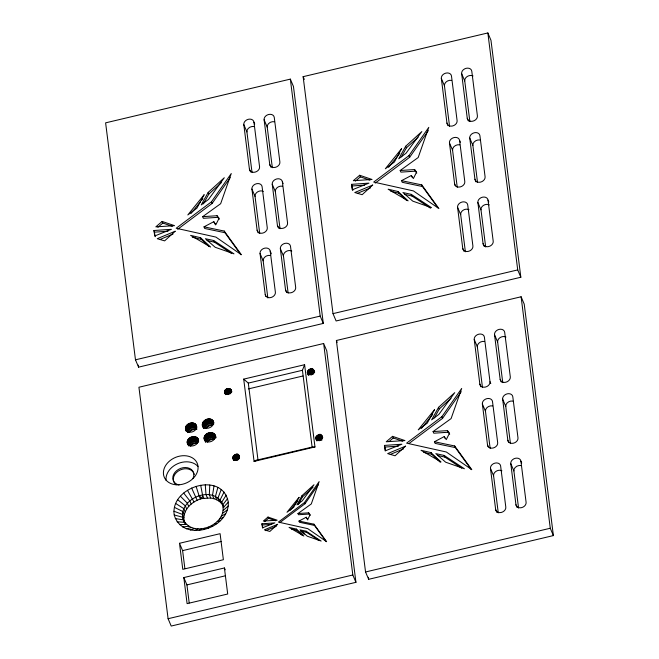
<?xml version="1.0" encoding="UTF-8"?>
<svg xmlns="http://www.w3.org/2000/svg" width="659" height="659" viewBox="0 0 659 659"><rect width="100%" height="100%" fill="white"/><g stroke="black" fill="none" stroke-linecap="round" stroke-linejoin="round"><path stroke-width="0.99" d="M231.062 389.988C232.248 393.53 225.93 396.026 224.521 392.492C223.739 388.093 231.614 386.825 231.803 391.734M175.261 518.551L183.457 519.902C193.631 539.894 230.848 523.164 221.671 502.323C209.546 483.352 173.103 502.512 184.841 523.164L182.675 517.233L174.215 514.992C169.923 486.581 222.536 470.592 228.294 502.191C229.76 529.103 182.502 543.131 174.215 514.992M232.726 457.857C240.354 445.525 241.902 466.885 232.726 457.857L233.838 460.476M307.325 372.417C314.953 360.086 316.493 381.446 307.325 372.417L308.437 375.037M315.62 438.235C323.248 425.903 324.788 447.263 315.62 438.235L316.732 440.855M209.768 485.032L209.34 494.761L210.723 498.023C215.658 498.649 220.534 501.153 223.055 505.585M200.682 485.255L202.527 494.934L202.181 498.542C192.379 500.782 182.543 509.687 184.059 520.495M185.434 428.317C185.459 422.394 196.744 420.417 196.621 427.238C196.094 432.675 185.945 434.602 185.434 428.317L186.818 431.571M197.947 438.705C200.468 444.43 190.237 449.034 187.436 443.532C185.385 437.189 197.173 433.408 198.639 440.336M188.894 446.102C189.257 441.744 195.105 439.149 198.656 441.612L196.926 437.535M203.664 428.259C197.824 421.562 211.671 414.313 213.829 422.617M212.116 419.824L213.846 423.894C210.287 421.43 204.447 424.025 204.084 428.383L202.354 424.305M214.859 434.701C217.388 440.426 207.148 445.031 204.356 439.528C202.297 432.691 215.089 429.396 215.897 437.139M213.837 433.531L215.567 437.609C212.017 435.146 206.176 437.741 205.814 442.098L204.084 438.021M214.002 485.897L212.519 495.411L213.903 498.674M217.874 487.388L215.419 496.532L216.803 499.794M187.271 431.587C188.309 427.716 193.573 425.599 196.926 427.897M221.259 489.464L217.956 498.089L219.34 501.351M255.017 460.55L312.111 447.082L302.432 370.284L304.606 364.707L243.706 379.123L254.077 461.399L314.969 446.959L304.606 364.707M224.06 492.067L220.057 500.041L221.44 503.295M208.178 192.403L201.209 204.941L208.475 199.455L224.291 177.757L208.178 192.403L208.87 194.034L203.392 203.878M405.705 146.232L398.736 158.761L406.002 153.275L421.818 131.586L405.705 146.232L406.397 147.855L401.422 156.809M302.061 495.584L296.904 504.86L302.283 500.799L313.989 484.744L302.061 495.584L302.572 496.787L298.354 504.382M438.597 407.311L431.637 419.849L438.902 414.363L454.718 392.665L438.597 407.311L439.289 408.942L434.314 417.897M226.21 495.115L221.671 502.323L223.78 507.323M240.881 254.728L224.933 232.701L204.694 228.475L204.002 226.844L224.241 231.07L241.367 254.728L215.897 237.083L176.175 228.253L211.448 201.802L231.26 173.539L220.658 203.705L202.651 216.671L203.343 218.302L217.758 217.346L219.274 219.241M177.691 229.266L212.14 203.433L230.197 177.666M437.815 207.733L422.46 186.522L402.221 182.296L401.529 180.665L421.768 184.891L438.894 208.557L413.424 190.912L373.702 182.073L408.975 155.623L428.778 127.368L418.185 157.526L400.178 170.5L400.87 172.131L415.285 171.175L416.801 173.07M375.218 183.087L409.667 157.254L428.309 130.655M325.925 541.245L314.467 525.404L299.483 522.274L298.972 521.071L313.948 524.193L326.625 541.706L307.769 528.65L278.386 522.109L304.483 502.537L319.137 481.622L311.295 503.946L297.975 513.542L298.486 514.745L309.153 514.045L310.15 515.289M279.713 522.702L304.993 503.748L318.478 484.505M471.3 469.636L455.361 447.609L435.121 443.383L434.429 441.752L454.669 445.978L471.795 469.636L446.316 451.992L406.603 443.161L441.876 416.71L461.679 388.448L451.086 418.605L433.078 431.579L433.77 433.21L448.186 432.255L449.693 434.149M408.934 443.556L442.568 418.341L461.209 391.743M203.903 529.605L204.941 528.188M222.742 504.876L227.635 498.517M191.011 213.475L200.394 201.852M201.646 200.303L202.898 198.754M388.538 167.304L399.799 153.358M290.042 510.338L297.646 500.914M421.43 428.383L432.691 414.437M195.822 426.9L196.86 429.339L192.337 429.775L188.622 432.493L187.584 430.047M211.638 422.757L212.676 425.203L209.249 425.772L205.542 428.482L204.504 426.044M196.456 440.476L197.494 442.922L192.98 443.985L190.352 446.201L189.314 443.754M213.368 436.472L214.406 438.919L209.9 439.981L207.272 442.197L205.888 438.935M223.236 507.636L228.294 502.191M208.87 194.034L221.325 182.716M406.397 147.855L418.111 137.212M302.572 496.787L313.009 487.306M439.289 408.942L451.011 398.291M223.146 510.503L228.179 506.021M162.139 221.432L155.812 226.869L174.52 225.658L162.139 221.432L162.831 223.063L172.353 226.309M157.905 227.289L162.831 223.063M359.666 175.253L353.331 180.698L372.038 179.479L359.666 175.253L360.358 176.884L369.88 180.138M355.432 181.118L360.358 176.884M267.991 517.06L263.312 521.088L277.151 520.19L267.991 517.06L268.51 518.271L275.833 520.775M264.605 521.623L268.51 518.271M392.566 436.34L386.232 441.777L404.939 440.566L392.566 436.34L393.258 437.971L402.773 441.217M389.032 441.596L393.258 437.971M199.29 530.371L201.481 528.765M222.478 513.41L227.281 509.901M221.243 516.269L225.633 513.707M204.002 226.844L213.796 221.688L215.847 224.719L219.085 218.244L217.066 215.724L202.651 216.671M401.529 180.665L411.323 175.508L413.374 178.548L416.612 172.073L414.593 169.544L400.178 170.5M434.429 441.752L444.224 436.596L446.267 439.627L449.512 433.152L447.494 430.624L433.078 431.579M298.972 521.071L306.221 517.249L307.737 519.498L310.134 514.712L308.643 512.834L297.975 513.542M194.726 530.487L198.062 528.856M219.48 519.004L223.286 517.348M159.816 239.547L173.02 234.052M357.343 193.367L370.547 187.873M390.243 454.455L403.448 448.96M265.824 530.66L276.245 526.319M254.077 461.399L257.974 459.85L248.303 383.101L243.706 379.123M190.352 529.943L194.776 528.444M217.231 521.524L220.295 520.709M290.339 79.121L105.613 122.846L135.474 359.814L138.588 367.145L323.305 323.421L293.453 86.461L290.339 79.121L320.192 316.089L323.305 323.421M303.14 76.675L487.858 32.95L490.971 40.281L520.832 277.25L336.115 320.974L333.001 313.635L303.14 76.675L304.31 79.426M135.474 359.814L320.192 316.089M333.001 313.635L517.719 269.91L520.832 277.25M323.651 343.512L138.925 387.237L168.094 618.719L171.208 626.05L355.934 582.325L326.765 350.843L323.651 343.512L352.82 574.994L355.934 582.325M336.387 340.497L521.104 296.772L524.218 304.112L553.387 535.586L368.661 579.31L365.547 571.979L336.387 340.497L337.161 342.334M248.303 383.101L302.432 370.284M248.336 388.917L303.008 375.976M179.495 543.288L220.098 533.683L223.376 559.73L182.782 569.343L179.495 543.288L182.609 550.619L184.882 568.659M182.609 550.619L221.226 541.484M224.414 567.959L227.701 594.014L187.098 603.628L183.82 577.572L224.414 567.959L225.197 569.796M183.82 577.572L186.934 584.904L225.551 575.76M168.094 618.719L352.82 574.994M365.547 571.979L550.273 528.254L553.387 535.586M186.283 528.757L191.728 527.554M210.723 498.023L202.181 498.542L199.084 495.749L196.085 486.342M182.65 526.969L189.001 526.212M351.535 184.339L368.949 183.128L352.244 189.8L351.535 184.339L352.82 190.517M352.227 185.97L364.518 185.113M154.008 230.51L171.422 229.307L154.717 235.971L154.008 230.51L155.293 236.696M154.7 232.141L168.02 231.218M384.436 445.418L401.85 444.215L385.144 450.88L384.436 445.418L385.597 450.69M385.128 447.049L398.44 446.127M261.977 523.781L274.861 522.892L262.504 527.826L261.977 523.781L262.883 528.024M262.488 524.992L271.409 524.375M312.111 447.082L314.969 446.959M214.579 523.757L216.753 523.691M179.545 524.622L186.67 524.457M177.057 521.788L184.808 522.332L185.5 523.963M411.241 194.347L402.921 192.543L412.74 201.119L431.505 207.667L411.241 194.347L411.933 195.978L430.508 208.186M404.535 194.38L411.933 195.978M213.714 240.527L205.394 238.723L215.213 247.29L233.978 253.847L213.714 240.527L214.406 242.158L231.293 253.254M207.008 240.551L214.406 242.158M444.141 455.435L435.821 453.631L445.641 462.198L464.397 468.755L444.141 455.435L444.833 457.066L461.712 468.162M437.436 455.46L444.833 457.066M306.163 531.195L300.002 529.861L307.267 536.204L321.155 541.047L306.163 531.195L306.674 532.398L319.162 540.611M306.674 532.398L300.512 531.063L304.145 534.235M398.061 191.53L388.126 189.199L408.119 200.863L398.061 191.53L398.753 193.161L406.652 200.493M390.803 191.291L398.753 193.161M200.534 237.701L190.599 235.37L210.592 247.043L200.534 237.701L201.226 239.332L209.125 246.672M192.288 237.232L201.226 239.332M430.961 452.609L421.027 450.278L441.019 461.951L430.961 452.609L431.653 454.24L440.27 462.247M423.704 452.379L431.653 454.24M296.402 529.103L289.054 527.381L303.848 536.014L296.402 529.103L296.921 530.314L302.127 535.149M291.402 529.02L296.921 530.314M173.943 511.227L182.469 514.415L183.853 517.669M211.588 525.651L212.758 526.22M174.454 507.364L182.848 511.516L184.232 514.77M175.722 503.509L183.812 508.616L185.195 511.878M177.732 499.769L185.311 505.815L186.695 509.077M180.418 496.252L187.329 503.179L188.705 506.441M183.688 493.072L189.784 500.791L191.168 504.053M215.509 224.834L213.796 221.688M307.745 519.951L306.221 517.249M187.469 490.304L194.001 501.977M202.626 425.821C205.427 431.315 215.658 426.719 213.137 420.986M191.645 488.047L197.132 500.28M461.638 73.619L467.256 118.258A5.264 4.086 -23 0 0 472.849 121.174A5.264 4.086 -23 0 0 477.404 115.852L471.786 71.213A5.264 4.086 -23 0 0 466.193 68.297A5.264 4.086 -23 0 0 461.638 73.619L464.743 80.95L469.859 121.536M467.256 118.258L468.425 121.009M469.752 138.069L474.941 179.207A5.264 4.086 -23 0 0 480.535 182.123A5.264 4.086 -23 0 0 485.09 176.801L479.909 135.663A5.264 4.086 -23 0 0 474.315 132.756A5.264 4.086 -23 0 0 469.752 138.069L472.865 145.4L477.544 182.527M441.332 78.421L446.959 123.06A5.264 4.086 -23 0 0 452.552 125.976A5.264 4.086 -23 0 0 457.107 120.663L451.481 76.016A5.264 4.086 -23 0 0 445.888 73.108A5.264 4.086 -23 0 0 441.332 78.421L444.446 85.752L449.562 126.339M484.225 246.408L483.063 243.657L477.874 202.519A5.264 4.086 -23 0 1 482.429 197.206A5.264 4.086 -23 0 1 488.022 200.114L488.805 201.951M455.418 185.846L454.636 184.009L449.454 142.871A5.264 4.086 -23 0 1 454.01 137.558A5.264 4.086 -23 0 1 459.603 140.474L460.386 142.303M474.941 179.207L476.103 181.958M446.959 123.06L448.128 125.811M477.874 202.519L480.988 209.85L485.667 246.977M449.454 142.871L452.568 150.203L457.247 187.329M457.577 207.321L462.758 248.468A5.264 4.086 -23 0 0 468.351 251.376A5.264 4.086 -23 0 0 472.915 246.062L467.725 204.924A5.264 4.086 -23 0 0 462.132 202.008A5.264 4.086 -23 0 0 457.577 207.321L460.69 214.661L465.369 251.787M462.758 248.468L463.928 251.211M494.53 334.698L500.156 379.337A5.264 4.086 -23 0 0 505.75 382.253A5.264 4.086 -23 0 0 510.305 376.94L504.679 332.293A5.264 4.086 -23 0 0 499.085 329.385A5.264 4.086 -23 0 0 494.53 334.698L497.644 342.029L502.759 382.615M421.768 184.891L422.46 186.522M408.975 155.623L409.667 157.254M414.593 169.544L415.285 171.175M500.156 379.337L501.326 382.088M411.323 175.508L412.015 177.139M502.652 399.148L507.834 440.286A5.264 4.086 -23 0 0 513.427 443.202A5.264 4.086 -23 0 0 517.99 437.889L512.801 396.751A5.264 4.086 -23 0 0 507.208 393.835A5.264 4.086 -23 0 0 502.652 399.148L505.766 406.488L510.445 443.606M490.782 383.579L490.008 381.742L484.381 337.103A5.264 4.086 -23 0 0 478.788 334.187A5.264 4.086 -23 0 0 474.233 339.5L477.347 346.84L482.462 387.418M517.126 507.488L515.956 504.745L510.774 463.598A5.264 4.086 -23 0 1 515.33 458.285A5.264 4.086 -23 0 1 520.923 461.201L521.706 463.03M507.834 440.286L508.616 442.123M474.233 339.5L479.859 384.148L481.029 386.891M510.774 463.598L513.888 470.938L518.567 508.064M482.355 403.959L487.536 445.097A5.264 4.086 -23 0 0 493.13 448.005A5.264 4.086 -23 0 0 497.685 442.691L492.504 401.553A5.264 4.086 -23 0 0 486.91 398.637A5.264 4.086 -23 0 0 482.355 403.959L485.469 411.29L490.148 448.417M487.536 445.097L488.319 446.926M490.477 468.409L495.659 509.547A5.264 4.086 -23 0 0 501.252 512.463A5.264 4.086 -23 0 0 505.807 507.142L500.626 466.004A5.264 4.086 -23 0 0 495.033 463.096A5.264 4.086 -23 0 0 490.477 468.409L493.591 475.74L498.27 512.867M495.659 509.547L496.828 512.298M454.669 445.978L455.361 447.609M441.876 416.71L442.568 418.341M447.494 430.624L448.186 432.255M444.224 436.596L444.916 438.219M264.111 119.79L269.737 164.429A5.264 4.086 -23 0 0 275.33 167.345A5.264 4.086 -23 0 0 279.886 162.032L274.259 117.384A5.264 4.086 -23 0 0 268.666 114.477A5.264 4.086 -23 0 0 264.111 119.79L267.224 127.121L272.332 167.707M278.584 228.129L277.414 225.378L272.233 184.24A5.264 4.086 -23 0 1 276.788 178.927A5.264 4.086 -23 0 1 282.382 181.843L283.156 183.672M250.601 171.983L249.431 169.239L243.805 124.592A5.264 4.086 -23 0 1 248.369 119.279A5.264 4.086 -23 0 1 253.962 122.195L254.736 124.024M269.737 164.429L270.898 167.18M272.233 184.24L275.347 191.58L280.017 228.706M243.805 124.592L246.919 131.932L252.035 172.51M280.355 248.698L285.536 289.836A5.264 4.086 -23 0 0 291.13 292.744A5.264 4.086 -23 0 0 295.685 287.431L290.504 246.293A5.264 4.086 -23 0 0 284.91 243.377A5.264 4.086 -23 0 0 280.355 248.698L283.461 256.03L288.14 293.156M251.927 189.051L257.117 230.189A5.264 4.086 -23 0 0 262.71 233.097A5.264 4.086 -23 0 0 267.266 227.783L262.084 186.645A5.264 4.086 -23 0 0 256.491 183.729A5.264 4.086 -23 0 0 251.927 189.051L255.041 196.382L259.72 233.508M266.014 296.476L265.239 294.639L260.05 253.501A5.264 4.086 -23 0 1 264.605 248.188A5.264 4.086 -23 0 1 270.198 251.095L271.368 253.847M285.536 289.836L286.706 292.588M257.117 230.189L258.279 232.94M313.725 369.963L314.697 372.121M313.42 369.608L314.532 372.228M313.033 369.32L314.145 371.94M312.572 369.098L314.055 372.59M312.069 368.949L313.923 373.315M311.518 368.875L313.371 373.241M310.949 368.892L313.173 374.131M310.373 368.991L312.597 374.23M309.804 369.164L312.028 374.403M260.05 253.501L263.163 260.832L267.842 297.959M309.269 369.411L311.493 374.65M308.766 369.732L310.99 374.963M308.321 370.103L310.175 374.469M307.951 370.523L309.804 374.889M307.654 370.976L309.137 374.469M307.448 371.454L308.931 374.946M307.341 371.94L308.453 374.559M307.588 373.299L308.33 375.045M322.02 435.788L322.762 437.535M321.716 435.434L322.457 437.181M321.32 435.138L322.432 437.757M320.867 434.915L322.35 438.408M320.365 434.767L321.847 438.26M319.813 434.701L322.037 439.94M319.244 434.718L321.468 439.957M318.668 434.808L320.892 440.047M318.099 434.989L320.323 440.228M317.564 435.237L319.78 440.476M317.061 435.55L319.286 440.789M316.617 435.92L318.47 440.286M316.246 436.34L318.099 440.706M315.949 436.802L317.432 440.294M315.743 437.279L317.226 440.764M315.636 437.757L316.748 440.377M224.241 231.07L224.933 232.701M211.448 201.802L212.14 203.433M217.066 215.724L217.758 217.346M313.948 524.193L314.467 525.404M304.483 502.537L304.993 503.748M308.643 512.834L309.153 514.045M230.839 389.584L231.581 391.331M230.526 389.23L231.638 391.85M230.139 388.942L231.622 392.434M229.686 388.711L231.169 392.204M229.175 388.571L231.029 392.929M228.632 388.497L230.485 392.863M228.063 388.513L230.288 393.752M227.487 388.612L229.711 393.851M226.918 388.785L229.143 394.024M226.375 389.032L228.599 394.271M225.88 389.345L228.105 394.584M225.436 389.724L227.289 394.09M225.065 390.144L226.918 394.51M224.768 390.598L226.251 394.09M224.562 391.075L226.045 394.568M224.447 391.553L225.559 394.173M224.439 392.039L225.551 394.659M238.822 455.056L239.563 456.802M238.434 454.759L239.547 457.379M237.981 454.537L239.464 458.03M237.471 454.389L239.324 458.755M236.927 454.323L238.78 458.689M236.359 454.339L238.583 459.578M235.782 454.43L238.006 459.669M235.214 454.611L237.438 459.842M234.67 454.858L236.894 460.097M234.176 455.171L236.4 460.41M233.731 455.542L235.584 459.908M233.36 455.962L235.214 460.328M233.064 456.415L234.546 459.908M232.858 456.893L234.34 460.386M232.742 457.379L233.854 459.998M232.816 458.318L233.558 460.064M212.692 420.36L213.73 422.798M211.415 419.396L213.145 423.465M212.733 422.897L213.425 424.52M210.616 419.083L212.346 423.16M209.743 418.902L211.473 422.979M210.501 422.781L211.539 425.228M208.821 418.86L210.55 422.938M214.422 434.067L215.987 437.79M209.595 423.029L207.865 418.951L209.125 423.119L206.918 419.173L208.648 423.251M209.348 422.979L210.386 425.426M213.145 433.103L214.875 437.181M214.463 436.604L215.155 438.235M207.865 422.51L209.249 425.772M212.346 432.798L214.076 436.868M206.003 419.528L207.733 423.605M211.473 432.617L213.203 436.695M206.786 423.012L208.17 426.266M205.147 419.997L206.877 424.066M210.542 432.576L213.269 438.943M204.364 420.566L207.173 426.9M211.325 436.736L209.595 432.666L210.847 436.835L208.648 432.889L210.378 436.966M211.078 436.686L212.116 439.133M203.689 421.225L205.419 425.294M205.254 425.203L206.283 427.642M209.595 436.225L210.979 439.487M203.137 421.941L204.867 426.019M207.733 433.243L209.463 437.312M202.725 422.716L204.455 426.793M208.862 437.535L209.9 439.981M202.461 423.515L204.191 427.584M206.868 433.704L208.598 437.782M202.412 425.088L203.796 428.342M207.865 438.169L208.903 440.616M206.094 434.281L207.824 438.35M205.419 434.932L207.148 439.009M206.975 438.91L208.013 441.357M204.867 435.657L206.596 439.734M204.447 436.431L206.176 440.5M204.183 437.222L205.913 441.299M204.142 438.795L205.526 442.057M195.772 424.363L196.81 426.801M195.196 423.828L196.58 427.081M194.496 423.399L196.225 427.469M193.697 423.086L195.426 427.164M194.726 426.76L195.764 429.207M192.823 422.913L194.553 426.983M191.901 422.864L194.619 429.231M197.502 438.07L198.54 440.517M192.683 427.032L190.953 422.954L192.206 427.123L190.006 423.177L191.736 427.254M192.428 426.983L193.466 429.429M196.225 437.106L197.955 441.184M197.543 440.607L198.235 442.238M195.426 436.802L197.156 440.879M191.299 427.329L192.337 429.775M189.092 423.531L190.822 427.609M194.553 436.62L196.283 440.698M189.874 427.016L191.258 430.269M188.227 424.001L189.957 428.07M193.631 436.579L196.349 442.947M188.869 427.642L190.253 430.904M194.413 440.747L192.683 436.67L193.935 440.838L191.736 436.892L193.466 440.97M187.453 424.569L189.174 428.647M194.158 440.698L195.196 443.136M186.769 425.228L189.372 431.653M192.683 440.228L194.067 443.491M186.217 425.953L187.947 430.022M190.813 437.246L192.543 441.316M185.805 426.719L187.535 430.797M191.942 441.538L192.98 443.985M185.541 427.518L187.691 432.584M189.957 437.708L191.687 441.785M185.492 429.091L186.53 431.538M185.714 429.825L186.398 431.456M190.945 442.173L191.983 444.619M189.174 438.284L190.904 442.354M188.499 438.935L190.229 443.013M190.064 442.922L191.102 445.36M187.947 439.66L189.677 443.738M187.535 440.434L189.265 444.504M187.271 441.225L189.001 445.303M187.164 442.024L188.548 445.286M187.222 442.807L188.26 445.245M207.363 497.858L205.979 494.604L205.287 484.818M202.527 494.934L203.903 498.196M199.084 495.749L200.468 499.003M487.858 32.95L517.719 269.91M521.104 296.772L550.273 528.254M488.022 200.114L493.212 241.26A5.264 4.086 -23 0 1 488.657 246.573A5.264 4.086 -23 0 1 483.063 243.657M520.923 461.201L526.104 502.339A5.264 4.086 -23 0 1 521.549 507.652A5.264 4.086 -23 0 1 515.956 504.745M459.603 140.474L464.793 181.612A5.264 4.086 -23 0 1 460.229 186.925A5.264 4.086 -23 0 1 454.636 184.009M368.406 577.276L368.661 579.31M282.382 181.843L287.563 222.981A5.264 4.086 -23 0 1 283.008 228.294A5.264 4.086 -23 0 1 277.414 225.378M253.962 122.195L259.58 166.834A5.264 4.086 -23 0 1 255.025 172.147A5.264 4.086 -23 0 1 249.431 169.239M270.198 251.095L275.388 292.234A5.264 4.086 -23 0 1 270.833 297.555A5.264 4.086 -23 0 1 265.239 294.639M186.934 584.904L189.199 602.944M138.332 365.102L138.588 367.145M208.343 527.142L208.433 528.205M464.743 80.95A5.264 4.086 -23 0 1 467.404 76.411A5.264 4.086 -23 0 1 473.047 75.991M472.865 145.4A5.264 4.086 -23 0 1 480.032 140.037M480.988 209.85A5.264 4.086 -23 0 1 483.64 205.311A5.264 4.086 -23 0 1 489.283 204.891M444.446 85.752A5.264 4.086 -23 0 1 451.613 80.39M452.568 150.203A5.264 4.086 -23 0 1 459.735 144.84M460.69 214.661A5.264 4.086 -23 0 1 463.343 210.114A5.264 4.086 -23 0 1 468.986 209.702M497.644 342.029A5.264 4.086 -23 0 1 500.296 337.49A5.264 4.086 -23 0 1 505.939 337.07M513.888 470.938A5.264 4.086 -23 0 1 521.055 465.575M505.766 406.488A5.264 4.086 -23 0 1 512.933 401.117M490.008 381.742A5.264 4.086 -23 0 1 485.452 387.055A5.264 4.086 -23 0 1 479.859 384.148M477.347 346.84A5.264 4.086 -23 0 1 484.513 341.469M485.469 411.29A5.264 4.086 -23 0 1 492.627 405.928M493.591 475.74A5.264 4.086 -23 0 1 496.243 471.201A5.264 4.086 -23 0 1 501.886 470.781M263.163 260.832A5.264 4.086 -23 0 1 270.33 255.47M255.041 196.382A5.264 4.086 -23 0 1 257.694 191.835A5.264 4.086 -23 0 1 263.336 191.423M246.919 131.932A5.264 4.086 -23 0 1 254.086 126.561M267.224 127.121A5.264 4.086 -23 0 1 274.383 121.758M275.347 191.58A5.264 4.086 -23 0 1 282.505 186.209M283.461 256.03A5.264 4.086 -23 0 1 286.121 251.483A5.264 4.086 -23 0 1 291.764 251.071M179.026 484.983A10.882 8.443 -23 0 1 173.721 474.274A10.882 8.443 -23 0 1 187.658 467.775A10.882 8.443 -23 0 1 192.963 478.475M174.808 483.442A10.882 8.443 -23 0 1 180.113 470.024A10.882 8.443 -23 0 1 194.216 474.381M166.076 480.37A17.9 13.888 -23 0 1 177.708 463.681A17.9 13.888 -23 0 1 197.972 466.457M204.084 194.8L196.86 208.203L187.815 214.949L204.084 194.8M401.611 148.629L394.387 162.023L385.342 168.77L401.611 148.629M299.029 497.356L293.683 507.273L286.994 512.265L299.029 497.356M434.503 409.709L427.279 423.111L418.243 429.857L434.503 409.709M175.162 231.243L164.626 240.873L157.237 238.698L175.162 231.243M372.689 185.064L362.153 194.702L354.764 192.527L372.689 185.064M277.628 524.325L269.836 531.451L264.366 529.844L277.628 524.325M405.582 446.151L395.054 455.781L387.665 453.606L405.582 446.151M176.101 484.777A17.9 13.888 -23 0 0 197.543 464.125A17.9 13.888 -23 0 0 168.597 461.885A17.9 13.888 -23 0 0 176.101 484.777"/></g></svg>
